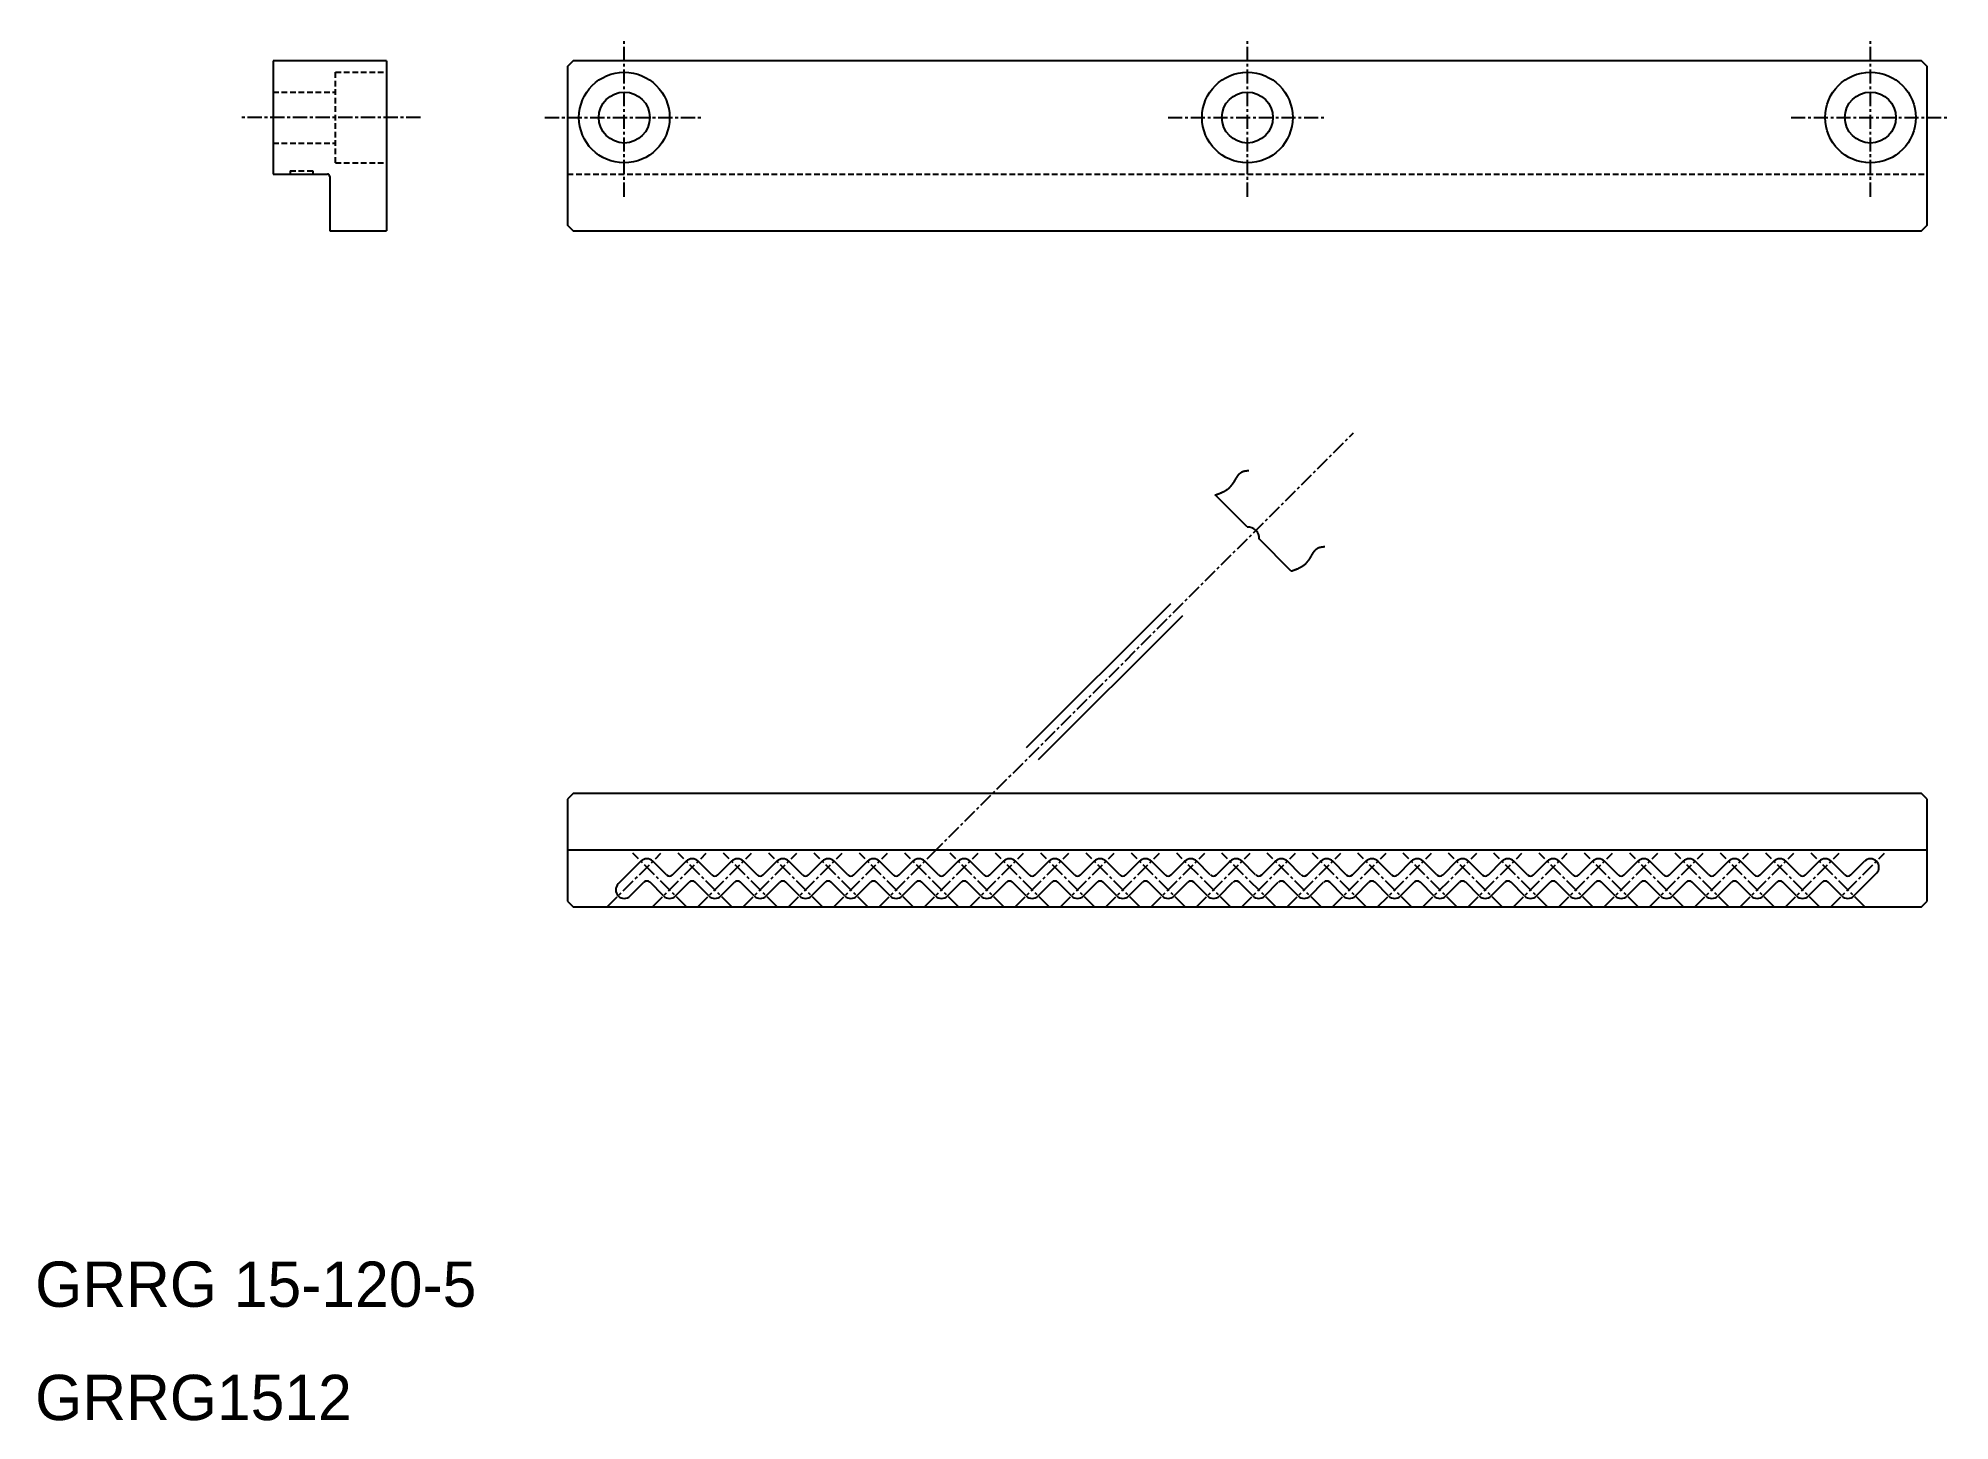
# Model space of a CAD drawing. Extents: x 10 to 179, y 10 to 132.
import ezdxf

# ---------------------------------------------------------------- set-up
doc = ezdxf.new("R2010")
doc.units = 0
doc.linetypes.add('CENTER', pattern=[2, 1.25, -0.25, 0.25, -0.25])
doc.linetypes.add('DASHED', pattern=[0.75, 0.5, -0.25])
doc.layers.get('0').update_dxf_attribs({"linetype": 'CONTINUOUS'})
doc.layers.add('CENTER', color=1, linetype='CENTER')

msp = doc.modelspace()

# ---------------------------------------------------------------- linework, layer by layer
at = {"color": 7, "linetype": 'CONTINUOUS'}
for p, q in [((41, 130), (31, 130)), ((31, 130), (31, 120)), ((41, 130), (41, 115)), ((31, 120), (35.8, 120)), ((36, 119.8), (36, 115)), ((36, 115), (41, 115)), ((116.98, 88.85), (114.15, 91.68)), ((120.87, 84.96), (118.04, 87.79)), ((57.5, 65.31), (57, 64.81)), ((57, 64.81), (57, 55.81)), ((176.5, 65.31), (57.5, 65.31)), ((177, 64.81), (176.5, 65.31)), ((177, 55.81), (177, 64.81)), ((177, 60.31), (57, 60.31)), ((61.47, 57.34), (63.47, 59.34)), ((65.73, 58.13), (64.53, 59.34)), ((66.27, 58.13), (67.47, 59.34)), ((69.73, 58.13), (68.53, 59.34)), ((70.27, 58.13), (71.47, 59.34)), ((73.73, 58.13), (72.53, 59.34)), ((74.27, 58.13), (75.47, 59.34)), ((77.73, 58.13), (76.53, 59.34)), ((78.27, 58.13), (79.47, 59.34)), ((81.73, 58.13), (80.53, 59.34)), ((82.27, 58.13), (83.47, 59.34)), ((85.73, 58.13), (84.53, 59.34)), ((86.27, 58.13), (87.47, 59.34)), ((89.73, 58.13), (88.53, 59.34)), ((90.27, 58.13), (91.47, 59.34)), ((93.73, 58.13), (92.53, 59.34)), ((94.27, 58.13), (95.47, 59.34)), ((97.73, 58.13), (96.53, 59.34)), ((98.27, 58.13), (99.47, 59.34)), ((101.73, 58.13), (100.53, 59.34)), ((102.27, 58.13), (103.47, 59.34)), ((105.73, 58.13), (104.53, 59.34)), ((106.27, 58.13), (107.47, 59.34)), ((109.73, 58.13), (108.53, 59.34)), ((110.27, 58.13), (111.47, 59.34)), ((113.73, 58.13), (112.53, 59.34)), ((114.27, 58.13), (115.47, 59.34)), ((117.73, 58.13), (116.53, 59.34)), ((118.27, 58.13), (119.47, 59.34)), ((121.73, 58.13), (120.53, 59.34)), ((122.27, 58.13), (123.47, 59.34)), ((125.73, 58.13), (124.53, 59.34)), ((126.27, 58.13), (127.47, 59.34)), ((129.73, 58.13), (128.53, 59.34)), ((130.27, 58.13), (131.47, 59.34)), ((133.73, 58.13), (132.53, 59.34)), ((134.27, 58.13), (135.47, 59.34)), ((137.73, 58.13), (136.53, 59.34)), ((138.27, 58.13), (139.47, 59.34)), ((141.73, 58.13), (140.53, 59.34)), ((142.27, 58.13), (143.47, 59.34)), ((145.73, 58.13), (144.53, 59.34)), ((146.27, 58.13), (147.47, 59.34)), ((149.73, 58.13), (148.53, 59.34)), ((150.27, 58.13), (151.47, 59.34)), ((153.73, 58.13), (152.53, 59.34)), ((154.27, 58.13), (155.47, 59.34)), ((157.73, 58.13), (156.53, 59.34)), ((158.27, 58.13), (159.47, 59.34)), ((161.73, 58.13), (160.53, 59.34)), ((162.27, 58.13), (163.47, 59.34)), ((165.73, 58.13), (164.53, 59.34)), ((166.27, 58.13), (167.47, 59.34)), ((169.73, 58.13), (168.53, 59.34)), ((170.27, 58.13), (171.47, 59.34)), ((62.53, 56.28), (63.73, 57.48)), ((65.47, 56.28), (64.27, 57.48)), ((66.53, 56.28), (67.73, 57.48)), ((69.47, 56.28), (68.27, 57.48)), ((70.53, 56.28), (71.73, 57.48)), ((73.47, 56.28), (72.27, 57.48)), ((74.53, 56.28), (75.73, 57.48)), ((77.47, 56.28), (76.27, 57.48)), ((78.53, 56.28), (79.73, 57.48)), ((81.47, 56.28), (80.27, 57.48)), ((82.53, 56.28), (83.73, 57.48)), ((85.47, 56.28), (84.27, 57.48)), ((86.53, 56.28), (87.73, 57.48)), ((89.47, 56.28), (88.27, 57.48)), ((90.53, 56.28), (91.73, 57.48)), ((93.47, 56.28), (92.27, 57.48)), ((94.53, 56.28), (95.73, 57.48)), ((97.47, 56.28), (96.27, 57.48)), ((98.53, 56.28), (99.73, 57.48)), ((101.47, 56.28), (100.27, 57.48)), ((102.53, 56.28), (103.73, 57.48)), ((105.47, 56.28), (104.27, 57.48)), ((106.53, 56.28), (107.73, 57.48)), ((109.47, 56.28), (108.27, 57.48)), ((110.53, 56.28), (111.73, 57.48)), ((113.47, 56.28), (112.27, 57.48)), ((114.53, 56.28), (115.73, 57.48)), ((117.47, 56.28), (116.27, 57.48)), ((118.53, 56.28), (119.73, 57.48)), ((121.47, 56.28), (120.27, 57.48)), ((122.53, 56.28), (123.73, 57.48)), ((125.47, 56.28), (124.27, 57.48)), ((126.53, 56.28), (127.73, 57.48)), ((129.47, 56.28), (128.27, 57.48)), ((130.53, 56.28), (131.73, 57.48)), ((133.47, 56.28), (132.27, 57.48)), ((134.53, 56.28), (135.73, 57.48)), ((137.47, 56.28), (136.27, 57.48)), ((138.53, 56.28), (139.73, 57.48)), ((141.47, 56.28), (140.27, 57.48)), ((142.53, 56.28), (143.73, 57.48)), ((145.47, 56.28), (144.27, 57.48)), ((146.53, 56.28), (147.73, 57.48)), ((149.47, 56.28), (148.27, 57.48)), ((150.53, 56.28), (151.73, 57.48)), ((153.47, 56.28), (152.27, 57.48)), ((154.53, 56.28), (155.73, 57.48)), ((157.47, 56.28), (156.27, 57.48)), ((158.53, 56.28), (159.73, 57.48)), ((161.47, 56.28), (160.27, 57.48)), ((162.53, 56.28), (163.73, 57.48)), ((165.47, 56.28), (164.27, 57.48)), ((166.53, 56.28), (167.73, 57.48)), ((169.47, 56.28), (168.27, 57.48)), ((170.53, 56.28), (172.53, 58.28)), ((57, 55.81), (57.5, 55.31)), ((176.5, 55.31), (177, 55.81)), ((57.5, 55.31), (176.5, 55.31))]:
    msp.add_line(p, q, dxfattribs=at)
at = {"color": 3, "linetype": 'DASHED'}
for p, q in [((36.5, 121), (36.5, 129)), ((36.5, 129), (41, 129)), ((31, 127.25), (36.5, 127.25)), ((31, 122.75), (36.5, 122.75)), ((32.5, 120.3), (34.5, 120.3)), ((32.5, 120.3), (32.5, 120)), ((34.5, 120.3), (34.5, 120)), ((36.5, 121), (41, 121)), ((57, 120), (177, 120))]:
    msp.add_line(p, q, dxfattribs=at)
at = {"color": 3, "linetype": 'CONTINUOUS'}
for p, q in [((97.5, 69.37), (110.23, 82.1)), ((98.57, 68.31), (111.29, 81.04))]:
    msp.add_line(p, q, dxfattribs=at)
at = {"color": 7, "linetype": 'CONTINUOUS'}
msp.add_lwpolyline([(57.5, 115), (176.5, 115), (177, 115.5), (177, 129.5), (176.5, 130), (57.5, 130), (57, 129.5), (57, 115.5)], close=True, dxfattribs=at)
at = {"color": 3}
for points in [[(114.15, 91.67, 0), (114.17, 91.68, 0), (114.18, 91.69, 0), (114.2, 91.69, 0), (114.22, 91.7, 0), (114.23, 91.7, 0), (114.25, 91.71, 0), (114.27, 91.72, 0), (114.28, 91.72, 0), (114.3, 91.73, 0), (114.32, 91.73, 0), (114.33, 91.74, 0), (114.35, 91.74, 0), (114.37, 91.75, 0), (114.38, 91.76, 0), (114.4, 91.76, 0), (114.42, 91.77, 0), (114.43, 91.77, 0), (114.45, 91.78, 0), (114.46, 91.79, 0), (114.48, 91.79, 0), (114.5, 91.8, 0), (114.51, 91.8, 0), (114.53, 91.81, 0), (114.55, 91.82, 0), (114.56, 91.82, 0), (114.58, 91.83, 0), (114.6, 91.84, 0), (114.61, 91.84, 0), (114.63, 91.85, 0), (114.64, 91.86, 0), (114.66, 91.86, 0), (114.68, 91.87, 0), (114.69, 91.88, 0), (114.71, 91.88, 0), (114.72, 91.89, 0), (114.74, 91.9, 0), (114.76, 91.9, 0), (114.77, 91.91, 0), (114.79, 91.92, 0), (114.8, 91.92, 0), (114.82, 91.93, 0), (114.83, 91.94, 0), (114.85, 91.95, 0), (114.87, 91.95, 0), (114.88, 91.96, 0), (114.9, 91.97, 0), (114.91, 91.98, 0), (114.93, 91.98, 0), (114.94, 91.99, 0), (114.96, 92, 0), (114.97, 92.01, 0), (114.99, 92.01, 0), (115, 92.02, 0), (115.02, 92.03, 0), (115.03, 92.04, 0), (115.05, 92.05, 0), (115.06, 92.06, 0), (115.08, 92.06, 0), (115.09, 92.07, 0), (115.1, 92.08, 0), (115.12, 92.09, 0), (115.13, 92.1, 0), (115.15, 92.11, 0), (115.16, 92.12, 0), (115.17, 92.13, 0), (115.19, 92.14, 0), (115.2, 92.15, 0), (115.22, 92.15, 0), (115.23, 92.16, 0), (115.24, 92.17, 0), (115.26, 92.18, 0), (115.27, 92.19, 0), (115.28, 92.2, 0), (115.3, 92.21, 0), (115.31, 92.22, 0), (115.32, 92.24, 0), (115.34, 92.25, 0), (115.35, 92.26, 0), (115.36, 92.27, 0), (115.37, 92.28, 0), (115.39, 92.29, 0), (115.4, 92.3, 0), (115.41, 92.31, 0), (115.42, 92.32, 0), (115.44, 92.34, 0), (115.45, 92.35, 0), (115.46, 92.36, 0), (115.47, 92.37, 0), (115.48, 92.38, 0), (115.49, 92.4, 0), (115.51, 92.41, 0), (115.52, 92.42, 0), (115.53, 92.43, 0), (115.54, 92.45, 0), (115.55, 92.46, 0), (115.56, 92.47, 0), (115.57, 92.48, 0), (115.58, 92.5, 0), (115.6, 92.51, 0), (115.61, 92.52, 0), (115.62, 92.54, 0), (115.63, 92.55, 0), (115.64, 92.56, 0), (115.65, 92.58, 0), (115.66, 92.59, 0), (115.67, 92.61, 0), (115.68, 92.62, 0), (115.69, 92.63, 0), (115.7, 92.65, 0), (115.71, 92.66, 0), (115.72, 92.68, 0), (115.73, 92.69, 0), (115.74, 92.71, 0), (115.75, 92.72, 0), (115.76, 92.74, 0), (115.77, 92.75, 0), (115.78, 92.77, 0), (115.79, 92.78, 0), (115.8, 92.8, 0), (115.81, 92.81, 0), (115.82, 92.83, 0), (115.83, 92.84, 0), (115.84, 92.86, 0), (115.85, 92.87, 0), (115.86, 92.89, 0), (115.86, 92.9, 0), (115.87, 92.92, 0), (115.88, 92.93, 0), (115.89, 92.95, 0), (115.9, 92.97, 0), (115.91, 92.98, 0), (115.92, 93, 0), (115.93, 93.01, 0), (115.94, 93.03, 0), (115.95, 93.04, 0), (115.96, 93.06, 0), (115.97, 93.08, 0), (115.97, 93.09, 0), (115.98, 93.11, 0), (115.99, 93.12, 0), (116, 93.14, 0), (116.01, 93.15, 0), (116.02, 93.17, 0), (116.03, 93.18, 0), (116.04, 93.2, 0), (116.05, 93.22, 0), (116.06, 93.23, 0), (116.07, 93.25, 0), (116.08, 93.26, 0), (116.09, 93.28, 0), (116.1, 93.29, 0), (116.11, 93.31, 0), (116.12, 93.32, 0), (116.13, 93.33, 0), (116.14, 93.35, 0), (116.15, 93.36, 0), (116.16, 93.38, 0), (116.17, 93.39, 0), (116.18, 93.4, 0), (116.19, 93.42, 0), (116.2, 93.43, 0), (116.21, 93.45, 0), (116.22, 93.46, 0), (116.23, 93.47, 0), (116.24, 93.48, 0), (116.25, 93.5, 0), (116.26, 93.51, 0), (116.27, 93.52, 0), (116.28, 93.53, 0), (116.3, 93.55, 0), (116.31, 93.56, 0), (116.32, 93.57, 0), (116.33, 93.58, 0), (116.34, 93.59, 0), (116.35, 93.6, 0), (116.37, 93.61, 0), (116.38, 93.62, 0), (116.39, 93.63, 0), (116.41, 93.64, 0), (116.42, 93.65, 0), (116.43, 93.66, 0), (116.44, 93.67, 0), (116.46, 93.68, 0), (116.47, 93.69, 0), (116.49, 93.7, 0), (116.5, 93.7, 0), (116.51, 93.71, 0), (116.53, 93.72, 0), (116.54, 93.72, 0), (116.56, 93.73, 0), (116.57, 93.74, 0), (116.59, 93.74, 0), (116.6, 93.75, 0), (116.62, 93.76, 0), (116.63, 93.76, 0), (116.65, 93.77, 0), (116.67, 93.77, 0), (116.68, 93.77, 0), (116.7, 93.78, 0), (116.72, 93.78, 0), (116.73, 93.79, 0), (116.75, 93.79, 0), (116.76, 93.79, 0), (116.78, 93.8, 0), (116.8, 93.8, 0), (116.82, 93.8, 0), (116.83, 93.81, 0), (116.85, 93.81, 0), (116.87, 93.81, 0), (116.88, 93.82, 0), (116.9, 93.82, 0), (116.92, 93.82, 0), (116.94, 93.82, 0), (116.95, 93.82, 0), (116.97, 93.83, 0), (116.99, 93.83, 0), (117.01, 93.83, 0), (117.03, 93.83, 0), (117.04, 93.83, 0), (117.06, 93.84, 0), (117.08, 93.84, 0), (117.1, 93.84, 0), (117.12, 93.84, 0)], [(120.87, 84.96, 0), (120.88, 84.96, 0), (120.9, 84.97, 0), (120.92, 84.98, 0), (120.93, 84.98, 0), (120.95, 84.99, 0), (120.97, 84.99, 0), (120.98, 85, 0), (121, 85, 0), (121.02, 85.01, 0), (121.03, 85.02, 0), (121.05, 85.02, 0), (121.07, 85.03, 0), (121.08, 85.03, 0), (121.1, 85.04, 0), (121.12, 85.05, 0), (121.13, 85.05, 0), (121.15, 85.06, 0), (121.17, 85.06, 0), (121.18, 85.07, 0), (121.2, 85.08, 0), (121.21, 85.08, 0), (121.23, 85.09, 0), (121.25, 85.09, 0), (121.26, 85.1, 0), (121.28, 85.11, 0), (121.3, 85.11, 0), (121.31, 85.12, 0), (121.33, 85.13, 0), (121.35, 85.13, 0), (121.36, 85.14, 0), (121.38, 85.15, 0), (121.39, 85.15, 0), (121.41, 85.16, 0), (121.43, 85.17, 0), (121.44, 85.17, 0), (121.46, 85.18, 0), (121.47, 85.19, 0), (121.49, 85.19, 0), (121.5, 85.2, 0), (121.52, 85.21, 0), (121.54, 85.21, 0), (121.55, 85.22, 0), (121.57, 85.23, 0), (121.58, 85.24, 0), (121.6, 85.24, 0), (121.61, 85.25, 0), (121.63, 85.26, 0), (121.64, 85.27, 0), (121.66, 85.27, 0), (121.67, 85.28, 0), (121.69, 85.29, 0), (121.7, 85.3, 0), (121.72, 85.31, 0), (121.73, 85.31, 0), (121.75, 85.32, 0), (121.76, 85.33, 0), (121.78, 85.34, 0), (121.79, 85.35, 0), (121.81, 85.36, 0), (121.82, 85.36, 0), (121.84, 85.37, 0), (121.85, 85.38, 0), (121.86, 85.39, 0), (121.88, 85.4, 0), (121.89, 85.41, 0), (121.91, 85.42, 0), (121.92, 85.43, 0), (121.93, 85.44, 0), (121.95, 85.45, 0), (121.96, 85.46, 0), (121.97, 85.47, 0), (121.99, 85.48, 0), (122, 85.49, 0), (122.01, 85.5, 0), (122.03, 85.51, 0), (122.04, 85.52, 0), (122.05, 85.53, 0), (122.07, 85.54, 0), (122.08, 85.55, 0), (122.09, 85.56, 0), (122.1, 85.57, 0), (122.12, 85.58, 0), (122.13, 85.6, 0), (122.14, 85.61, 0), (122.15, 85.62, 0), (122.16, 85.63, 0), (122.18, 85.64, 0), (122.19, 85.65, 0), (122.2, 85.67, 0), (122.21, 85.68, 0), (122.22, 85.69, 0), (122.23, 85.7, 0), (122.25, 85.72, 0), (122.26, 85.73, 0), (122.27, 85.74, 0), (122.28, 85.75, 0), (122.29, 85.77, 0), (122.3, 85.78, 0), (122.31, 85.79, 0), (122.32, 85.81, 0), (122.33, 85.82, 0), (122.35, 85.83, 0), (122.36, 85.85, 0), (122.37, 85.86, 0), (122.38, 85.87, 0), (122.39, 85.89, 0), (122.4, 85.9, 0), (122.41, 85.92, 0), (122.42, 85.93, 0), (122.43, 85.95, 0), (122.44, 85.96, 0), (122.45, 85.97, 0), (122.46, 85.99, 0), (122.47, 86, 0), (122.48, 86.02, 0), (122.49, 86.03, 0), (122.5, 86.05, 0), (122.51, 86.06, 0), (122.52, 86.08, 0), (122.53, 86.09, 0), (122.53, 86.11, 0), (122.54, 86.12, 0), (122.55, 86.14, 0), (122.56, 86.16, 0), (122.57, 86.17, 0), (122.58, 86.19, 0), (122.59, 86.2, 0), (122.6, 86.22, 0), (122.61, 86.23, 0), (122.62, 86.25, 0), (122.63, 86.26, 0), (122.64, 86.28, 0), (122.65, 86.3, 0), (122.65, 86.31, 0), (122.66, 86.33, 0), (122.67, 86.34, 0), (122.68, 86.36, 0), (122.69, 86.37, 0), (122.7, 86.39, 0), (122.71, 86.41, 0), (122.72, 86.42, 0), (122.73, 86.44, 0), (122.74, 86.45, 0), (122.75, 86.47, 0), (122.76, 86.48, 0), (122.77, 86.5, 0), (122.77, 86.51, 0), (122.78, 86.53, 0), (122.79, 86.54, 0), (122.8, 86.56, 0), (122.81, 86.57, 0), (122.82, 86.59, 0), (122.83, 86.6, 0), (122.84, 86.62, 0), (122.85, 86.63, 0), (122.86, 86.65, 0), (122.87, 86.66, 0), (122.88, 86.67, 0), (122.89, 86.69, 0), (122.9, 86.7, 0), (122.91, 86.71, 0), (122.92, 86.73, 0), (122.93, 86.74, 0), (122.95, 86.75, 0), (122.96, 86.77, 0), (122.97, 86.78, 0), (122.98, 86.79, 0), (122.99, 86.8, 0), (123, 86.82, 0), (123.01, 86.83, 0), (123.02, 86.84, 0), (123.04, 86.85, 0), (123.05, 86.86, 0), (123.06, 86.87, 0), (123.07, 86.88, 0), (123.08, 86.9, 0), (123.1, 86.91, 0), (123.11, 86.92, 0), (123.12, 86.93, 0), (123.14, 86.93, 0), (123.15, 86.94, 0), (123.16, 86.95, 0), (123.18, 86.96, 0), (123.19, 86.97, 0), (123.2, 86.98, 0), (123.22, 86.99, 0), (123.23, 86.99, 0), (123.25, 87, 0), (123.26, 87.01, 0), (123.27, 87.01, 0), (123.29, 87.02, 0), (123.31, 87.03, 0), (123.32, 87.03, 0), (123.34, 87.04, 0), (123.35, 87.04, 0), (123.37, 87.05, 0), (123.38, 87.05, 0), (123.4, 87.06, 0), (123.42, 87.06, 0), (123.43, 87.07, 0), (123.45, 87.07, 0), (123.47, 87.07, 0), (123.48, 87.08, 0), (123.5, 87.08, 0), (123.52, 87.08, 0), (123.53, 87.09, 0), (123.55, 87.09, 0), (123.57, 87.09, 0), (123.58, 87.1, 0), (123.6, 87.1, 0), (123.62, 87.1, 0), (123.64, 87.1, 0), (123.65, 87.11, 0), (123.67, 87.11, 0), (123.69, 87.11, 0), (123.71, 87.11, 0), (123.73, 87.11, 0), (123.74, 87.12, 0), (123.76, 87.12, 0), (123.78, 87.12, 0), (123.8, 87.12, 0), (123.81, 87.12, 0), (123.83, 87.12, 0)]]:
    msp.add_polyline3d(points, dxfattribs=at)
at = {"color": 7, "linetype": 'CONTINUOUS'}
for centre, radius in [((62, 125), 4), ((62, 125), 4), ((117, 125), 4), ((117, 125), 4), ((117, 125), 4), ((117, 125), 4), ((172, 125), 4), ((62, 125), 2.25), ((62, 125), 2.25), ((117, 125), 2.25), ((117, 125), 2.25), ((117, 125), 2.25), ((117, 125), 2.25), ((172, 125), 2.25)]:
    msp.add_circle(centre, radius, dxfattribs=at)
for centre, radius, start, end in [((35.8, 119.8), 0.2, 0, 90), ((117.04, 87.85), 1, 356.4096, 93.5904), ((64, 58.81), 0.75, 45, 135), ((68, 58.81), 0.75, 45, 135), ((72, 58.81), 0.75, 45, 135), ((76, 58.81), 0.75, 45, 135), ((80, 58.81), 0.75, 45, 135), ((84, 58.81), 0.75, 45, 135), ((88, 58.81), 0.75, 45, 135), ((92, 58.81), 0.75, 45, 135), ((96, 58.81), 0.75, 45, 135), ((100, 58.81), 0.75, 45, 135), ((104, 58.81), 0.75, 45, 135), ((108, 58.81), 0.75, 45, 135), ((112, 58.81), 0.75, 45, 135), ((116, 58.81), 0.75, 45, 135), ((120, 58.81), 0.75, 45, 135), ((124, 58.81), 0.75, 45, 135), ((128, 58.81), 0.75, 45, 135), ((132, 58.81), 0.75, 45, 135), ((136, 58.81), 0.75, 45, 135), ((140, 58.81), 0.75, 45, 135), ((144, 58.81), 0.75, 45, 135), ((148, 58.81), 0.75, 45, 135), ((152, 58.81), 0.75, 45, 135), ((156, 58.81), 0.75, 45, 135), ((160, 58.81), 0.75, 45, 135), ((164, 58.81), 0.75, 45, 135), ((168, 58.81), 0.75, 45, 135), ((172, 58.81), 0.75, 315, 135), ((64, 57.22), 0.375, 45, 135), ((66, 58.4), 0.375, 225, 315), ((68, 57.22), 0.375, 45, 135), ((70, 58.4), 0.375, 225, 315), ((72, 57.22), 0.375, 45, 135), ((74, 58.4), 0.375, 225, 315), ((76, 57.22), 0.375, 45, 135), ((78, 58.4), 0.375, 225, 315), ((80, 57.22), 0.375, 45, 135), ((82, 58.4), 0.375, 225, 315), ((84, 57.22), 0.375, 45, 135), ((86, 58.4), 0.375, 225, 315), ((88, 57.22), 0.375, 45, 135), ((90, 58.4), 0.375, 225, 315), ((92, 57.22), 0.375, 45, 135), ((94, 58.4), 0.375, 225, 315), ((96, 57.22), 0.375, 45, 135), ((98, 58.4), 0.375, 225, 315), ((100, 57.22), 0.375, 45, 135), ((102, 58.4), 0.375, 225, 315), ((104, 57.22), 0.375, 45, 135), ((106, 58.4), 0.375, 225, 315), ((108, 57.22), 0.375, 45, 135), ((110, 58.4), 0.375, 225, 315), ((112, 57.22), 0.375, 45, 135), ((114, 58.4), 0.375, 225, 315), ((116, 57.22), 0.375, 45, 135), ((118, 58.4), 0.375, 225, 315), ((120, 57.22), 0.375, 45, 135), ((122, 58.4), 0.375, 225, 315), ((124, 57.22), 0.375, 45, 135), ((126, 58.4), 0.375, 225, 315), ((128, 57.22), 0.375, 45, 135), ((130, 58.4), 0.375, 225, 315), ((132, 57.22), 0.375, 45, 135), ((134, 58.4), 0.375, 225, 315), ((136, 57.22), 0.375, 45, 135), ((138, 58.4), 0.375, 225, 315), ((140, 57.22), 0.375, 45, 135), ((142, 58.4), 0.375, 225, 315), ((144, 57.22), 0.375, 45, 135), ((146, 58.4), 0.375, 225, 315), ((148, 57.22), 0.375, 45, 135), ((150, 58.4), 0.375, 225, 315), ((152, 57.22), 0.375, 45, 135), ((154, 58.4), 0.375, 225, 315), ((156, 57.22), 0.375, 45, 135), ((158, 58.4), 0.375, 225, 315), ((160, 57.22), 0.375, 45, 135), ((162, 58.4), 0.375, 225, 315), ((164, 57.22), 0.375, 45, 135), ((166, 58.4), 0.375, 225, 315), ((168, 57.22), 0.375, 45, 135), ((170, 58.4), 0.375, 225, 315), ((62, 56.81), 0.75, 135, 315), ((66, 56.81), 0.75, 225, 315), ((70, 56.81), 0.75, 225, 315), ((74, 56.81), 0.75, 225, 315), ((78, 56.81), 0.75, 225, 315), ((82, 56.81), 0.75, 225, 315), ((86, 56.81), 0.75, 225, 315), ((90, 56.81), 0.75, 225, 315), ((94, 56.81), 0.75, 225, 315), ((98, 56.81), 0.75, 225, 315), ((102, 56.81), 0.75, 225, 315), ((106, 56.81), 0.75, 225, 315), ((110, 56.81), 0.75, 225, 315), ((114, 56.81), 0.75, 225, 315), ((118, 56.81), 0.75, 225, 315), ((122, 56.81), 0.75, 225, 315), ((126, 56.81), 0.75, 225, 315), ((130, 56.81), 0.75, 225, 315), ((134, 56.81), 0.75, 225, 315), ((138, 56.81), 0.75, 225, 315), ((142, 56.81), 0.75, 225, 315), ((146, 56.81), 0.75, 225, 315), ((150, 56.81), 0.75, 225, 315), ((154, 56.81), 0.75, 225, 315), ((158, 56.81), 0.75, 225, 315), ((162, 56.81), 0.75, 225, 315), ((166, 56.81), 0.75, 225, 315), ((170, 56.81), 0.75, 225, 315)]:
    msp.add_arc(centre, radius, start, end, dxfattribs=at)
at = {"layer": 'CENTER', "color": 1, "linetype": 'CENTER'}
for p, q in [((62, 118), (62, 132)), ((62, 118), (62, 132)), ((117, 118), (117, 132)), ((117, 118), (117, 132)), ((172, 118), (172, 132)), ((44, 125), (28, 125)), ((55, 125), (69, 125)), ((55, 125), (69, 125)), ((110, 125), (124, 125)), ((110, 125), (124, 125)), ((110, 125), (124, 125)), ((110, 125), (124, 125)), ((165, 125), (179, 125)), ((89.24, 60.05), (126.37, 97.17)), ((60.5, 55.31), (65.24, 60.05)), ((67.5, 55.31), (62.76, 60.05)), ((64.5, 55.31), (69.24, 60.05)), ((71.5, 55.31), (66.76, 60.05)), ((68.5, 55.31), (73.24, 60.05)), ((75.5, 55.31), (70.76, 60.05)), ((72.5, 55.31), (77.24, 60.05)), ((79.5, 55.31), (74.76, 60.05)), ((76.5, 55.31), (81.24, 60.05)), ((83.5, 55.31), (78.76, 60.05)), ((80.5, 55.31), (85.24, 60.05)), ((87.5, 55.31), (82.76, 60.05)), ((84.5, 55.31), (89.24, 60.05)), ((91.5, 55.31), (86.76, 60.05)), ((88.5, 55.31), (93.24, 60.05)), ((95.5, 55.31), (90.76, 60.05)), ((92.5, 55.31), (97.24, 60.05)), ((99.5, 55.31), (94.76, 60.05)), ((96.5, 55.31), (101.24, 60.05)), ((103.5, 55.31), (98.76, 60.05)), ((100.5, 55.31), (105.24, 60.05)), ((107.5, 55.31), (102.76, 60.05)), ((104.5, 55.31), (109.24, 60.05)), ((111.5, 55.31), (106.76, 60.05)), ((108.5, 55.31), (113.24, 60.05)), ((115.5, 55.31), (110.76, 60.05)), ((112.5, 55.31), (117.24, 60.05)), ((119.5, 55.31), (114.76, 60.05)), ((116.5, 55.31), (121.24, 60.05)), ((123.5, 55.31), (118.76, 60.05)), ((120.5, 55.31), (125.24, 60.05)), ((127.5, 55.31), (122.76, 60.05)), ((124.5, 55.31), (129.24, 60.05)), ((131.5, 55.31), (126.76, 60.05)), ((128.5, 55.31), (133.24, 60.05)), ((135.5, 55.31), (130.76, 60.05)), ((132.5, 55.31), (137.24, 60.05)), ((139.5, 55.31), (134.76, 60.05)), ((136.5, 55.31), (141.24, 60.05)), ((143.5, 55.31), (138.76, 60.05)), ((140.5, 55.31), (145.24, 60.05)), ((147.5, 55.31), (142.76, 60.05)), ((144.5, 55.31), (149.24, 60.05)), ((151.5, 55.31), (146.76, 60.05)), ((148.5, 55.31), (153.24, 60.05)), ((155.5, 55.31), (150.76, 60.05)), ((152.5, 55.31), (157.24, 60.05)), ((159.5, 55.31), (154.76, 60.05)), ((156.5, 55.31), (161.24, 60.05)), ((163.5, 55.31), (158.76, 60.05)), ((160.5, 55.31), (165.24, 60.05)), ((167.5, 55.31), (162.76, 60.05)), ((164.5, 55.31), (169.24, 60.05)), ((171.5, 55.31), (166.76, 60.05)), ((168.5, 55.31), (173.24, 60.05))]:
    msp.add_line(p, q, dxfattribs=at)

# ---------------------------------------------------------------- texts
at = {"color": 7, "linetype": 'CONTINUOUS'}
for s, p in [('GRRG 15-120-5', (10, 20)), ('GRRG1512', (10, 10))]:
    msp.add_text(s, height=4, dxfattribs=at).set_placement(p)

doc.saveas('drawing.dxf')
